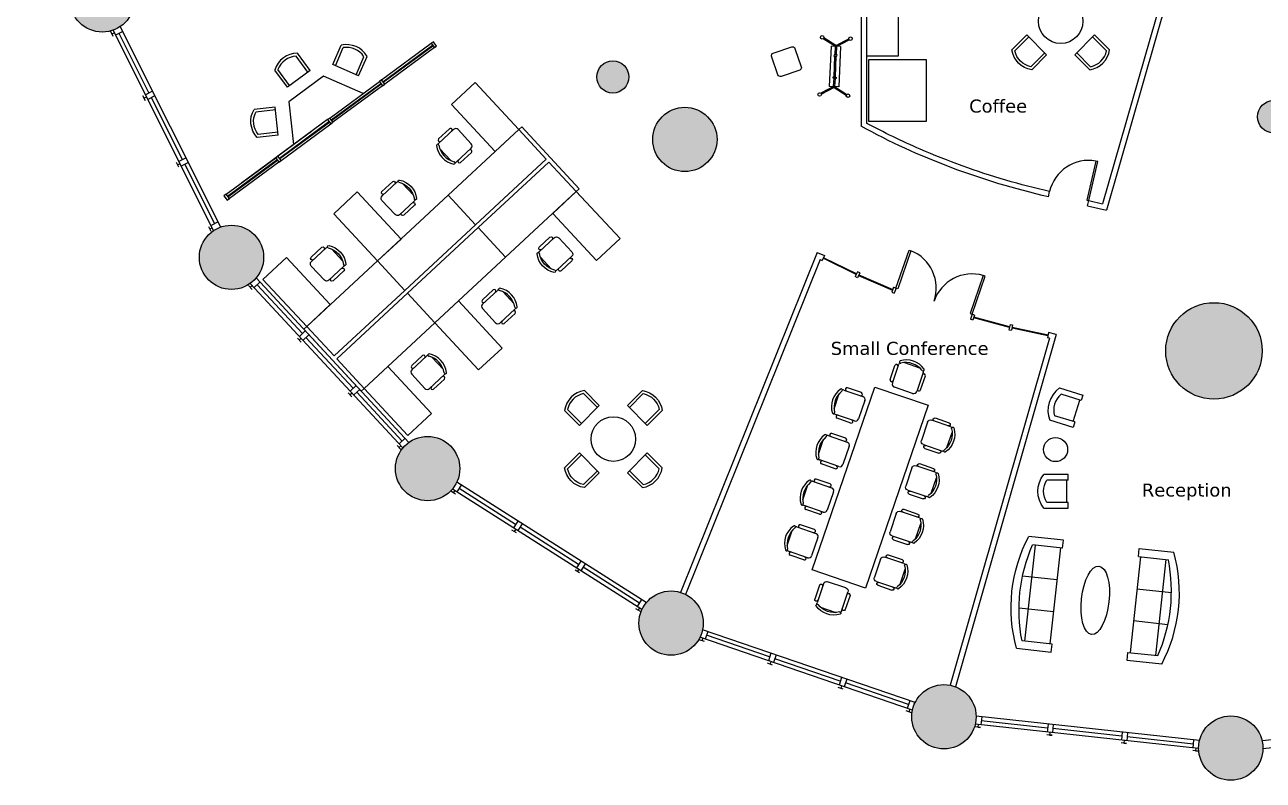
# Model space of a CAD drawing. Header units: centimetres. Extents: x -2286 to 2286, y -2018 to 2018.
# Drawn here: x -2286 to 61, y -2018 to -586 of the extents above; entities that cross this region are included whole.
import ezdxf
from ezdxf.enums import TextEntityAlignment as Align

# ---------------------------------------------------------------- set-up
doc = ezdxf.new("R2010")
doc.units = ezdxf.units.CM
for name, color, linetype in [('A-door', 3, 'Continuous'), ('A-eqpt', 181, 'Continuous'), ('A-flor-patn', 5, 'Continuous'), ('A-mlwk', 30, 'Continuous'), ('A-note', 7, 'Continuous'), ('A-wall', 1, 'Continuous'), ('A-wall-shel', 9, 'Continuous')]:
    doc.layers.add(name, color=color, linetype=linetype)
for name, color, linetype, true_color in [('A-flor-fill', 7, 'Continuous', 0xe8eafd), ('A-furn', 7, 'Continuous', 0x007300), ('A-furn-glass', 7, 'Continuous', 0x009494), ('A-furn-syst', 7, 'Continuous', 0x850000), ('A-shel-fill', 7, 'Continuous', 0x949494)]:
    doc.layers.add(name, color=color, linetype=linetype, true_color=true_color)
doc.styles.add('Title', font='verdana.ttf')

# ---------------------------------------------------------------- blocks, each defined once
blk = doc.blocks.new('Sofa - Roundback 7 ft.')
at = {"linetype": 'Continuous'}
for p, q in [((-12.00002000000001, -32.44210000000393), (-12.00003, -6.597100000003898)), ((11.99997, -32.44210000000393), (11.99997999999999, -6.597100000003898)), ((-36.000027, -34.00000000000394), (-36.000027, -11.46960000000396)), ((-35.999844, -13.38190000000397), (35.99979999999999, -13.38190000000397)), ((35.99997999999999, -34.00000000000394), (35.99997999999999, -11.46960000000396)), ((-36.000027, -32.44210000000393), (35.99997999999999, -32.44210000000393))]:
    blk.add_line(p, q, dxfattribs=at)
for points in [[(-36.000027, -34.00000000000394), (-42.000027, -34.00000000000394), (-42.000027, -8.000000000003944)], [(41.99997999999999, -8.000000000003944), (41.99997999999999, -34.00000000000394), (35.99997999999999, -34.00000000000394)]]:
    blk.add_lwpolyline(points, dxfattribs=at)
for centre, radius, start, end in [((0, -114.250000000004), 114.250000000004, 68.43141000000074, 111.5686000000006), ((-1.000000000317414e-05, -127.1968000000039), 121.1967999999973, 72.72032999999948, 107.2797000000005)]:
    blk.add_arc(centre, radius, start, end, dxfattribs=at)
blk = doc.blocks.new('OfficeChair')
at = {"color": 0}
for p, q in [((-5.952091793397813, 19.79999999999995), (5.952091793397813, 19.79999999999995)), ((-12, 4.400000000000091), (-12, 15.40000000000009)), ((-9.599999999999909, 2.400000000000091), (-9.599999999999909, 17.40000000000009)), ((9.599999999999909, 17.40000000000009), (9.599999999999909, 2.400000000000091)), ((12, 4.400000000000091), (12, 15.40000000000009)), ((7.199999999999818, 0), (-7.199999999999818, 0))]:
    blk.add_line(p, q, dxfattribs=at)
for centre, radius, start, end in [((-8.93427515625126, 19.21854397323614), 0.8634848993067097, 126.1745029890212, 306.1745029890212), ((0, 7), 16, 53.8254970109788, 126.1745029890212), ((0, 5.258873381212197), 15.71215325983861, 57.57575250459609, 122.4242474954039), ((8.93427515625126, 19.21854397323614), 0.8634848993067097, 233.8254970109788, 53.8254970109788), ((-10.80000000000018, 15.40000000000009), 1.2, 0, 180), ((-7.199999999999818, 17.40000000000009), 2.4, 153.7164312021626, 180), ((7.199999999999818, 17.40000000000009), 2.4, 0, 26.28356879783745), ((10.80000000000018, 15.40000000000009), 1.2, 0, 180), ((-10.80000000000018, 4.400000000000091), 1.2, 180, 0), ((-7.199999999999818, 2.400000000000091), 2.4, 180, 270), ((7.199999999999818, 2.400000000000091), 2.4, 270, 0), ((10.80000000000018, 4.400000000000091), 1.2, 180, 0)]:
    blk.add_arc(centre, radius, start, end, dxfattribs=at)
blk = doc.blocks.new('Armchair')
at = {"linetype": 'Continuous'}
for p, q in [((-8.400000000000091, -1.090599999999995), (-8.400000000000091, 14.68068000000017)), ((8.400000000000091, -1.090599999999995), (8.400000000000091, 14.68068000000017)), ((-8.400000000000091, 0), (8.400000000000091, 0))]:
    blk.add_line(p, q, dxfattribs=at)
for points in [[(-8.399999999999864, -1.090600000000222), (-12.59999999999991, -1.090600000000222), (-12.59999999999991, 17.10940000000005)], [(12.60000000000014, 17.10940000000005), (12.60000000000014, -1.090600000000222), (8.400000000000091, -1.090600000000222)]]:
    blk.add_lwpolyline(points, dxfattribs=at)
for centre, radius, start, end in [((1.415871179233363e-05, 0.7710485230256836), 20.63253188985312, 52.36092215948872, 127.6390757890341), ((6.040997072886967e-05, 1.71420517533079), 15.44929558892548, 57.0634328084535, 122.9366271914925)]:
    blk.add_arc(centre, radius, start, end, dxfattribs=at)
blk = doc.blocks.new('CoffeeChair')
at = {"linetype": 'Continuous'}
for p, q in [((-10.49999999978263, -6.756363620752381e-05), (-10.50010151138667, 15.77575360218032)), ((-8.399999999825923, -5.405090894328168e-05), (-8.400094464599533, 14.68062594878722)), ((8.399999999826377, 5.405090894328168e-05), (8.399905535052767, 14.68073405060511)), ((10.49999999978286, 6.756363620752381e-05), (10.4998984887593, 15.77579851126859)), ((10.49999999978286, 6.756363620752381e-05), (-10.49999999978263, -6.756363620752381e-05))]:
    blk.add_line(p, q, dxfattribs=at)
for radius, start, end in [(17.54929558892543, 53.25083670738347, 126.7494083498814), (15.44929558892548, 57.06374148575811, 122.9369358688072)]:
    blk.add_arc((-7.144025016714295e-05, 1.714205174906283), radius, start, end, dxfattribs=at)

msp = doc.modelspace()

# ---------------------------------------------------------------- hatches: boundary and pattern name
at = {"layer": 'A-flor-fill'}
h = msp.add_hatch(color=256, dxfattribs=at)
h.dxf.hatch_style = 1
h.paths.add_polyline_path([(1038.39236687405, 1201.298669397598, 1), (916.4723668740497, 1201.298669397598, 1)])
h.paths.add_polyline_path([(1916.516703142678, 128.748963809152, 1), (2099.396703142678, 128.748963809152, 1)])
h.paths.add_polyline_path([(1607.486372009439, -116.9105131654046, 1), (1485.566372009439, -116.9105131654046, 1)])
h.paths.add_polyline_path([(91.55092720561959, 923.9920623268588, 1), (-91.3290727943803, 923.9920623268588, 1)])
h.paths.add_polyline_path([(111.4973584997558, -760.3382769764362, 1), (50.53735849975578, -760.3382769764362, 1)])
h.paths.add_polyline_path([(732.6353299377148, -993.1944696397625, 1), (671.6753299377148, -993.1944696397625, 1)])
h.paths.add_polyline_path([(59.52319557057933, -1204.308879529106, 1), (-123.3568044294208, -1204.308879529106, 1)])
h.paths.add_polyline_path([(-973.8901556576553, -803.5186536380791, 1), (-1095.810155657655, -803.5186536380791, 1)])
h.paths.add_polyline_path([(-1140.830466512913, -685.0511847122086, 1), (-1201.790466512913, -685.0511847122086, 1)])
h.paths.add_polyline_path([(-1052.920558636741, 776.1319916199685, 1), (-1113.880558636741, 776.1319916199685, 1)])
h.paths.add_polyline_path([(-1309.946514832543, 671.0814089904317, 1), (-1127.066514832543, 671.0814089904317, 1)])
at = {"layer": 'A-shel-fill'}
h = msp.add_hatch(color=256, dxfattribs=at)
h.dxf.hatch_style = 1
h.paths.add_polyline_path([(604.6559894777557, 1897.81034185076, 1), (482.7359894777557, 1897.81034185076, 1)])
h.paths.add_polyline_path([(1121.887274026149, 1720.334428369606, 1), (999.9672740261485, 1720.334428369606, 1)])
h.paths.add_polyline_path([(1461.436914816435, 1427.309968672609, 1), (1583.356914816435, 1427.309968672609, 1)])
h.paths.add_polyline_path([(1833.176967312938, 1026.926460509153, 1), (1955.096967312938, 1026.926460509153, 1)])
h.paths.add_polyline_path([(2199.981485038658, 538.9210484727616, 1), (2078.061485038658, 538.9210484727616, 1)])
h.paths.add_polyline_path([(2164.08, -2.220051555923419e-07, 1), (2286, -2.220051555923419e-07, 1)])
h.paths.add_polyline_path([(2199.981485038658, -538.9210484727616, 1), (2078.061485038658, -538.9210484727616, 1)])
h.paths.add_polyline_path([(1955.096967312938, -1026.926460509153, 1), (1833.176967312938, -1026.926460509153, 1)])
h.paths.add_polyline_path([(1583.356914816435, -1427.309968672609, 1), (1461.436914816435, -1427.309968672609, 1)])
h.paths.add_polyline_path([(1121.887274026149, -1720.334428369606, 1), (999.9672740261485, -1720.334428369606, 1)])
h.paths.add_polyline_path([(604.6559894777557, -1897.81034185076, 1), (482.7359894777557, -1897.81034185076, 1)])
h.paths.add_polyline_path([(-482.7359894777557, -1897.81034185076, 1), (-604.6559894777557, -1897.81034185076, 1)])
h.paths.add_polyline_path([(-999.9672740261484, -1720.334428369606, 1), (-1121.887274026149, -1720.334428369606, 1)])
h.paths.add_polyline_path([(-1461.436914816435, -1427.309968672609, 1), (-1583.356914816435, -1427.309968672609, 1)])
h.paths.add_polyline_path([(-1833.176967312938, -1026.926460509153, 1), (-1955.096967312938, -1026.926460509153, 1)])
h.paths.add_polyline_path([(-2199.981485038658, -538.9210484727616, 1), (-2078.061485038658, -538.9210484727616, 1)])
h.paths.add_polyline_path([(-2164.08, -2.220051555923419e-07, 1), (-2286, -2.220051555923419e-07, 1)])
h.paths.add_polyline_path([(-2078.061485038658, 538.9210484727616, 1), (-2199.981485038658, 538.9210484727616, 1)])
h.paths.add_polyline_path([(-1833.176967312938, 1026.926460509153, 1), (-1955.096967312938, 1026.926460509153, 1)])
h.paths.add_polyline_path([(-1583.356914816435, 1427.309968672609, 1), (-1461.436914816435, 1427.309968672609, 1)])
h.paths.add_polyline_path([(-1121.887274026149, 1720.334428369606, 1), (-999.9672740261484, 1720.334428369606, 1)])
h.paths.add_polyline_path([(-604.6559894777557, 1897.81034185076, 1), (-482.7359894777557, 1897.81034185076, 1)])
h = msp.add_hatch(color=256, dxfattribs=at)
h.dxf.hatch_style = 1
h.paths.add_polyline_path([(60.95999987288815, -1957.138535645896, 1), (-60.96000012711185, -1957.138535645896, 1)])

# ---------------------------------------------------------------- linework, layer by layer
at = {"layer": 'A-door'}
for points in [[(-252.0242866802363, -845.2392323024444), (-255.7367928551679, -844.3828457652413), (-272.8645235992234, -918.6329692638535), (-269.1520174242918, -919.4893558010566)], [(-609.9651313528835, -1013.115650897493), (-606.3613755344667, -1014.352196085194), (-631.0922792884816, -1086.427312453534), (-634.6960351068984, -1085.190767265833)], [(-465.6348233020994, -1062.639247071098), (-469.2385791205174, -1061.402701883397), (-493.9694828745323, -1133.477818251737), (-490.3657270561143, -1134.714363439439)]]:
    msp.add_lwpolyline(points, close=True, dxfattribs=at)
for centre, start, end in [((-269.1520174242918, -919.4893558010566), 79.87285339840157, 167.0104481722672), ((-634.6960351068984, -1085.190767265833), 341.0615318649882, 68.19912663892514), ((-490.3657270561143, -1134.714363439439), 73.92393709113561, 161.0615318649882)]:
    msp.add_arc(centre, 76.295190543048, start, end, dxfattribs=at)
at = {"layer": 'A-eqpt'}
msp.add_lwpolyline([(-685.8372438871635, -651.7622655393933), (-577.4143757924127, -651.7622655393933), (-577.4143757924127, -769.5908088477995), (-685.8372438871635, -769.5908088477995)], close=True, dxfattribs=at)
at = {"layer": 'A-flor-patn'}
for centre, radius in [((-1171.310466512913, -685.0511847122086), 30.48), ((-1034.850155657655, -803.5186536380791), 60.96), ((81.01735849975583, -760.3382769764362), 30.48), ((-31.91680442942074, -1204.308879529106), 91.44)]:
    msp.add_circle(centre, radius, dxfattribs=at)
at = {"layer": 'A-furn'}
for p, q in [((-749.4633553150408, -627.1591522310322), (-772.4596326590975, -612.5079287333033)), ((-748.4397509051643, -625.5525225250686), (-771.4360282492221, -610.9012990273426)), ((-760.4021954700884, -702.9539157444973), (-757.0760926941492, -626.8265419534371)), ((-739.9474335911591, -627.5749150780248), (-757.0760926941492, -626.8265419534371)), ((-750.1503065491983, -642.8819957213598), (-749.4633553150408, -627.1591522310322)), ((-749.4633553150408, -627.1591522310322), (-747.5601709702652, -627.2423048004301)), ((-748.4397509051643, -625.5525225250686), (-724.2532804875814, -612.962773901507)), ((-747.5601709702652, -627.2423048004301), (-748.2471222044214, -642.9651482907583)), ((-747.5601709702652, -627.2423048004301), (-723.3737005526823, -614.6525561768674)), ((-739.9474335911591, -627.5749150780248), (-743.2735363670994, -703.7022888690839)), ((-751.9905042770106, -685.0001831952763), (-750.2623091290149, -645.4454950578455)), ((-748.359124784238, -645.5286476272446), (-750.0873199322338, -685.0833357646743)), ((-752.7894580909812, -703.286526022092), (-776.9759285085629, -715.8762746456536)), ((-743.2735363670994, -703.7022888690839), (-760.4021954700884, -702.9539157444973)), ((-752.7894580909812, -703.286526022092), (-752.1025068568249, -687.5636825317627)), ((-750.8862737462055, -703.3696785914899), (-752.7894580909812, -703.286526022092)), ((-750.1993225120481, -687.6468351011611), (-750.8862737462055, -703.3696785914899)), ((-750.8862737462055, -703.3696785914899), (-727.8899964021476, -718.0209020892171)), ((-751.9098781560808, -704.9763082974523), (-776.0963485736648, -717.5660569210133)), ((-751.9098781560808, -704.9763082974523), (-728.9136008120254, -719.6275317951789)), ((-1483.496483543877, -909.2489938003824), (-1349.475760370175, -784.8161196874165)), ((-1483.496483543877, -909.2489938003824), (-1617.517206717578, -1033.681867913348)), ((-1431.649452663487, -965.0909617894104), (-1483.496483543877, -909.2489938003824)), ((-1431.649452663487, -965.0909617894104), (-1483.496483543877, -909.2489938003824)), ((-1374.617718695059, -1026.517126577341), (-1240.596995521357, -902.0842524643753)), ((-1426.464749575448, -970.6751585883135), (-1374.617718695059, -1026.517126577341)), ((-1426.464749575448, -970.6751585883135), (-1374.617718695059, -1026.517126577341)), ((-1374.617718695059, -1026.517126577341), (-1508.638441868761, -1150.950000690307)), ((-1617.517206717578, -1033.681867913348), (-1751.53792989128, -1158.114742026314)), ((-1565.670175837189, -1089.523835902377), (-1617.517206717578, -1033.681867913348)), ((-1560.48547274915, -1095.108032701279), (-1508.638441868761, -1150.950000690307)), ((-1508.638441868761, -1150.950000690307), (-1642.659165042462, -1275.382874803274)), ((-793.5644662421927, -1619.230516866819), (-674.6979245579205, -1272.808893564614)), ((-674.6979245579205, -1272.808893564614), (-573.7927616422443, -1307.432158820233)), ((-573.7927616422443, -1307.432158820233), (-692.6593033265177, -1653.853782122439)), ((-692.6593033265177, -1653.853782122439), (-793.5644662421927, -1619.230516866819))]:
    msp.add_line(p, q, dxfattribs=at)
at = {"layer": 'A-furn', "flags": 128}
msp.add_lwpolyline([(-867.4437959736238, -639.9224394121887), (-832.1461596584278, -627.9101078290363, -0.4142135623731023), (-826.2571786244871, -630.8085819567541), (-814.2448470413341, -666.1062182719501, -0.41421356237309), (-817.1433211690519, -671.9951993058919), (-852.440957484249, -684.0075308890449, -0.4142135623731014), (-858.3299385181897, -681.1090567613271), (-870.3422701013427, -645.8114204461306, -0.4142135623730911)], format="xyb", close=True, dxfattribs=at)
at = {"layer": 'A-furn'}
for points in [[(-746.4489976945476, -645.6121035340884), (-746.3369951147322, -643.0486041976034), (-752.0604336388874, -642.7985398145154), (-752.172436218703, -645.3620391510021)], [(-1394.1493347614, -826.2937443917306), (-1477.104584170027, -736.9465956092813), (-1432.431009778802, -695.4689709049671), (-1349.475760370175, -784.8161196874165)], [(-748.1771928425422, -685.1667916715188), (-748.2891954223588, -687.7302910080044), (-754.012633946514, -687.4802266249187), (-753.9006313666986, -684.9167272884318)], [(-1572.843632326353, -992.2042432090341), (-1655.79888173498, -902.857094426585), (-1700.472456126205, -944.3347191308994), (-1617.517206717578, -1033.681867913348)], [(-1285.270569912583, -943.5618771686893), (-1202.315320503956, -1032.909025951139), (-1157.641746112731, -991.4314012468243), (-1240.596995521357, -902.0842524643753)], [(-1706.864355500054, -1116.637117322), (-1789.819604908681, -1027.289968539551), (-1834.493179299907, -1068.767593243865), (-1751.53792989128, -1158.114742026314)], [(-1463.964867477535, -1109.472375985993), (-1381.009618068908, -1198.819524768442), (-1425.683192460134, -1240.297149472756), (-1508.638441868761, -1150.950000690307)], [(-1597.985590651237, -1233.905250098959), (-1515.03034124261, -1323.252398881408), (-1559.703915633835, -1364.730023585723), (-1642.659165042462, -1275.382874803274)]]:
    msp.add_lwpolyline(points, close=True, dxfattribs=at)
for centre, radius in [((-774.6576284054948, -609.9781668200126), 3.351250608224261), ((-720.9634445319463, -612.3241347043609), 3.351250608224261), ((-779.3861845293, -718.2046961181595), 3.351250608224261), ((-725.6920006557502, -720.5506640025084), 3.351250608224261), ((-332.1682936495735, -1391.326370333186), 22.86)]:
    msp.add_circle(centre, radius, dxfattribs=at)
msp.add_ellipse((-256.9794668081568, -1677.008949946558), major_axis=(-7.076778328077214, -64.82669387347568), ratio=0.4018112649245928, dxfattribs=at)
at = {"layer": 'A-furn-glass'}
for p, q in [((-1607.10715927439, -694.1293502725109), (-1513.020774726267, -624.8520968435342)), ((-1606.354145650162, -695.1520283654249), (-1512.267761102039, -625.8747749364481)), ((-1705.284256194172, -766.4186581983979), (-1611.197871646048, -697.1414047694224)), ((-1704.531242569944, -767.441336291313), (-1610.444858021821, -698.1640828623363)), ((-1803.461353113954, -838.7079661242866), (-1709.374968565829, -769.4307126953116)), ((-1802.708339489724, -839.7306442171999), (-1708.621954941601, -770.4533907882255)), ((-1901.638450033736, -910.997274050174), (-1807.552065485609, -841.7200206211985)), ((-1900.885436409506, -912.019952143088), (-1806.799051861382, -842.7426987141124)), ((-710.2268369856527, -1059.349982469042), (-772.6834488497225, -1028.74504560735)), ((-709.6679999952563, -1058.209543422812), (-772.1246118593264, -1027.60460656112)), ((-705.6263997053425, -1061.582978831821), (-641.2120387958569, -1089.005689408388)), ((-705.1289350538207, -1060.414463140661), (-640.714574144335, -1087.837173717228)), ((-419.6940985724874, -1159.694013205215), (-487.3750228640776, -1141.791291798131)), ((-419.3693323156579, -1158.466240067202), (-487.0502566072481, -1140.563518660118)), ((-414.6918422352244, -1160.755958336832), (-346.6024469698453, -1174.944854637891)), ((-414.4327572339463, -1159.512666350968), (-346.3433619685672, -1173.701562652027))]:
    msp.add_line(p, q, dxfattribs=at)
at = {"layer": 'A-furn-syst'}
for p, q in [((-1609.742706959188, -690.5499769473105), (-1515.656322411064, -621.2727235183337)), ((-1509.63221341724, -629.4541482616493), (-1603.718597965363, -698.7314016906248)), ((-1707.919803878969, -762.8392848731968), (-1613.833419330846, -693.5620314442218)), ((-1607.809310337022, -701.7434561875374), (-1701.895694885146, -771.0207096165129)), ((-1712.010516250627, -765.8513393701116), (-1806.096900798751, -835.128592799086)), ((-1800.072791804928, -843.310017542401), (-1705.986407256803, -774.0327641134248)), ((-1742.711158903391, -788.4566952003155), (-1874.642103533737, -885.5994808454155)), ((-1343.891563571262, -779.6314165993676), (-1349.475760370165, -784.8161196874066)), ((-1297.628729489772, -840.6580876764383), (-1349.475760370166, -784.8161196874079)), ((-1235.012798722444, -896.8995493763267), (-1343.891563571262, -779.6314165993676)), ((-1904.273997718532, -907.4179007249718), (-1810.187613170409, -838.1406472959968)), ((-1431.649452663444, -965.0909617893766), (-1297.628729489772, -840.6580876764383)), ((-1804.163504176585, -846.322072039313), (-1898.249888724709, -915.5993254682915)), ((-1292.444026401747, -846.2422844753474), (-1426.464749575448, -970.6751585883135)), ((-1240.596995521357, -902.0842524643753), (-1292.444026401747, -846.2422844753474)), ((-1240.596995521347, -902.0842524643657), (-1235.012798722444, -896.8995493763267)), ((-1431.649452663524, -965.0909617894506), (-1565.670175837196, -1089.523835902389)), ((-1560.48547274915, -1095.108032701279), (-1426.464749575448, -970.6751585883135)), ((-1565.670175837226, -1089.523835902417), (-1699.690899010898, -1213.956710015355)), ((-1694.506195922851, -1219.540906814245), (-1560.48547274915, -1095.108032701279)), ((-1757.122126690193, -1163.299445114363), (-1751.53792989129, -1158.114742026324)), ((-1648.243361841375, -1280.567577891322), (-1757.122126690193, -1163.299445114363)), ((-1699.690899010898, -1213.956710015355), (-1751.537929891289, -1158.114742026323)), ((-1642.659165042462, -1275.382874803274), (-1694.506195922851, -1219.540906814245)), ((-1642.659165042472, -1275.382874803283), (-1648.243361841375, -1280.567577891322))]:
    msp.add_line(p, q, dxfattribs=at)
for points in [[(-1515.656322411064, -621.2727235183337), (-1509.63221341724, -629.4541482616493), (-1505.541501045583, -626.4420937647391), (-1511.565610039406, -618.2606690214229)], [(-1613.833419330846, -693.5620314442218), (-1607.809310337022, -701.7434561875374), (-1603.718597965363, -698.7314016906248), (-1609.742706959188, -690.5499769473105)], [(-1712.010516250627, -765.8513393701116), (-1705.986407256803, -774.0327641134248), (-1701.895694885146, -771.0207096165129), (-1707.919803878969, -762.8392848731968)], [(-1810.187613170409, -838.1406472959968), (-1804.163504176585, -846.322072039313), (-1800.072791804928, -843.310017542401), (-1806.096900798751, -835.128592799086)], [(-1908.36471009019, -910.4299552218844), (-1902.340601096366, -918.6113799652011), (-1898.249888724709, -915.5993254682915), (-1904.273997718532, -907.4179007249718)]]:
    msp.add_lwpolyline(points, close=True, dxfattribs=at)
at = {"layer": 'A-furn-syst', "flags": 128}
msp.add_lwpolyline([(-1644.53406198361, -716.1673872744279), (-1719.580858222716, -683.3253088881252), (-1785.54633053789, -731.8967017106739), (-1776.465006613956, -813.310172919528)], dxfattribs=at)
at = {"layer": 'A-furn-syst'}
for centre in [(-322.4263948100481, -579.3491915101438), (-1170.34014431529, -1371.472468999827)]:
    msp.add_circle(centre, 42.18285275286378, dxfattribs=at)
at = {"layer": 'A-mlwk'}
for p, q in [((-630.0309272056196, -644.7417760460061), (-630.0309272056196, -494.0985325023407)), ((-690.9909272056185, -644.7417760460061), (-630.0309272056196, -644.7417760460061))]:
    msp.add_line(p, q, dxfattribs=at)
at = {"layer": 'A-wall'}
for p, q in [((-700.9290727943816, -433.1385325023153), (-700.9290727943816, -778.3859925420323)), ((-690.7690727943815, -433.1385325023153), (-690.7690727943815, -772.3527844228819)), ((-690.7690727943815, -433.1385325023153), (-690.7690727943815, -772.3527844228819)), ((-91.32907279438153, -433.1385325023153), (-235.8500201617169, -937.5993963598002)), ((-111.6490727943815, -467.1760975225596), (-242.9612905245197, -925.5309311842731)), ((-345.6861129969315, -912.2628321169354), (-343.402140922897, -902.36162505697)), ((-271.4359894983239, -929.3905628610106), (-269.1520174242895, -919.489355801045)), ((-271.4359894983251, -929.3905628610106), (-235.8500201617169, -937.5993963598002)), ((-269.1520174242895, -919.489355801045), (-242.9612905245197, -925.5309311842731)), ((-784.184730549984, -1017.966496741399), (-1042.991917930853, -1662.072566043254)), ((-778.5453186340442, -1031.181951074954), (-1033.564484806105, -1665.860587252061)), ((-784.1847305271439, -1017.966496867903), (-770.0435809101291, -1023.648528645251)), ((-778.5453186340442, -1031.181951074954), (-774.7644798461887, -1032.701123613859)), ((-770.0435809101291, -1023.648528645251), (-774.7644798461887, -1032.701123613859)), ((-707.7284604501403, -1054.210011835054), (-712.1663765307687, -1063.3495140568)), ((-703.1587093392674, -1056.428969875368), (-707.7284604501403, -1054.210011835054)), ((-707.5966254198959, -1065.568472097114), (-712.1663765307688, -1063.3495140568)), ((-703.1587093392674, -1056.428969875368), (-707.5966254198959, -1065.568472097114)), ((-639.3209675506824, -1083.603829014474), (-642.6248084255569, -1093.232458759978)), ((-642.6248084255569, -1093.232458759978), (-637.8198006676682, -1094.881185676912)), ((-639.311386032658, -1083.607116690056), (-642.615226907534, -1093.23574643556)), ((-642.615226907534, -1093.23574643556), (-637.8102191496447, -1094.884473352494)), ((-639.3209675506824, -1083.603829014474), (-634.5159597927936, -1085.252555931409)), ((-639.311386032658, -1083.607116690056), (-634.5063782747694, -1085.25584360699)), ((-634.5159597927936, -1085.252555931409), (-637.8198006676682, -1094.881185676912)), ((-634.5114507641207, -1085.239414933025), (-637.8153290480188, -1094.868153702432)), ((-634.5063782747694, -1085.25584360699), (-637.8102191496447, -1094.884473352494)), ((-490.3657270561143, -1134.714363439439), (-493.6695679309888, -1144.342993184942)), ((-488.8645601731001, -1145.991720101877), (-493.6695679309888, -1144.342993184942)), ((-485.5607192982256, -1136.363090356372), (-490.3657270561143, -1134.714363439439)), ((-485.5607192982256, -1136.363090356372), (-488.8645601731001, -1145.991720101877)), ((-330.9064465505094, -1173.498422046759), (-522.0820365407706, -1840.810704672636)), ((-418.4775297363811, -1154.110710926721), (-420.5859011517642, -1164.049542345696)), ((-420.5859011517641, -1164.049542345696), (-415.6164854422769, -1165.103728053387)), ((-418.4775297363811, -1154.110710926721), (-413.5081140268939, -1155.164896634413)), ((-413.5081140268939, -1155.164896634413), (-415.616485442277, -1165.103728053387)), ((-345.5570814791587, -1169.301221052353), (-347.3887274592537, -1179.345196237565)), ((-330.9064465505106, -1173.498422046759), (-345.5570814791587, -1169.301221052353)), ((-343.4716704992128, -1180.467378002922), (-531.8491264932026, -1838.012570676366)), ((-343.4716704992128, -1180.467378002922), (-347.3887274592537, -1179.345196237565))]:
    msp.add_line(p, q, dxfattribs=at)
at = {"layer": 'A-wall', "extrusion": (0, 0, -1)}
msp.add_ellipse((0, -0.09367149388146573), major_axis=(-1219.200000930956, 0), ratio=0.7801877187911285, start_param=11.28305288220283, end_param=11.60806723338185, dxfattribs=at)
at = {"layer": 'A-wall'}
msp.add_open_spline([(-343.4021409228993, -902.36162505697), (-371.3978201659403, -895.9036902620039), (-399.0921421412107, -888.6571260526882), (-482.2495976299518, -864.2509916997506), (-536.5199347103155, -844.6403662766921), (-623.710843543138, -806.8003244660978), (-657.8141541298927, -790.2144990089585), (-690.7690727943815, -772.3527844228812)], degree=3, knots=[11.28305303373737, 11.28305303373737, 11.28305303373737, 11.28305303373737, 11.35538134864038, 11.35538134864038, 11.50321431921776, 11.50321431921776, 11.60274561681711, 11.60274561681711, 11.60274561681711, 11.60274561681711], dxfattribs=at)
at = {"layer": 'A-wall-shel'}
for p, q in [((-2118.474807367999, -608.1827149030288), (-2123.031619763201, -599.1019076264176)), ((-2116.212809927296, -601.3639050671234), (-2120.753213565601, -603.6423112647237)), ((-1928.074005600376, -976.2865648509174), (-2118.705657666135, -596.3961627237995)), ((-2100.313192814793, -599.0690901126341), (-2113.934403729708, -605.9043087054347)), ((-2050.558093870614, -715.2107300664762), (-2107.123798272247, -602.4866994090318)), ((-1914.452794685459, -969.4513462581144), (-2105.08444675122, -589.5609441309965)), ((-2057.352290571177, -729.9875528370844), (-2061.909102966378, -720.9067455604733)), ((-2055.090293130474, -723.168743001179), (-2059.630696768778, -725.4471491987795)), ((-2043.747488413155, -711.7931207700722), (-2057.36869932807, -718.6283393628728)), ((-2039.190676017957, -720.8739280466827), (-2052.811886932872, -727.7091466394835)), ((-1987.157170876185, -841.55597163883), (-2046.001281475415, -724.2915373430845)), ((-1980.346565418722, -838.1383623424276), (-1993.967776333637, -844.9735809352278)), ((-1993.951367576755, -856.3327944094451), (-1998.508179971956, -847.251987132834)), ((-1991.689370136052, -849.5139845735397), (-1996.229773774357, -851.7923907711402)), ((-1975.789753023523, -847.2191696190376), (-1989.410963938438, -854.054388211839)), ((-1926.034654079349, -963.3608095728833), (-1982.600358480982, -850.6367789154389)), ((-1919.224048621888, -959.9432002764798), (-1932.845259536803, -966.7784188692812)), ((-1932.828850779933, -978.1376323435043), (-1937.385663175133, -969.0568250668931)), ((-1930.566853339229, -971.3188225075988), (-1935.107256977534, -973.5972287051999)), ((-1569.133416593318, -1388.171483754827), (-1858.56885913386, -1076.434351603012)), ((-1840.162208359002, -1073.860927544209), (-1851.330601956807, -1084.230333720287)), ((-1557.965022995513, -1377.80207757875), (-1847.400465536055, -1066.064945426935)), ((-1759.854210304694, -1171.556023494776), (-1845.746405157907, -1079.045630632249)), ((-1855.053399822749, -1087.686802445646), (-1861.966337273468, -1080.241206713775)), ((-1854.787070682172, -1080.507535854353), (-1858.509868548108, -1083.964004579712)), ((-1754.270013505791, -1166.371320406739), (-1765.438407103597, -1176.740726582817)), ((-1762.248267518813, -1187.642791040044), (-1769.161204969532, -1180.197195308173)), ((-1761.981938378236, -1180.463524448751), (-1765.704736244171, -1183.91999317411)), ((-1747.35707605507, -1173.816916138609), (-1758.525469652876, -1184.186322314687)), ((-1663.592609275398, -1275.234809955114), (-1752.941272853973, -1179.001619226649)), ((-1665.986666489519, -1291.321577500381), (-1672.899603940238, -1283.87598176851)), ((-1665.720337348942, -1284.142310909088), (-1669.443135214877, -1287.598779634447)), ((-1658.008412476497, -1270.050106867074), (-1669.176806074302, -1280.419513043153)), ((-1651.095475025776, -1277.495702598945), (-1662.263868623581, -1287.865108775023)), ((-1570.787476971468, -1375.190798549513), (-1656.679671824679, -1282.680405686985)), ((-1573.181534185583, -1391.277566094778), (-1580.094471636301, -1383.831970362906)), ((-1572.915205045006, -1384.098299503485), (-1576.638002910941, -1387.554768228844)), ((-1565.203280172565, -1370.006095461475), (-1576.371673770371, -1380.375501637553)), ((-1107.900794151202, -1681.480728326223), (-1467.254077086273, -1453.29821692187)), ((-1469.569532696998, -1475.898364384091), (-1478.146500559747, -1470.452152647353)), ((-1116.07011175631, -1694.346180120346), (-1475.423394691382, -1466.163668715994)), ((-1471.134910760002, -1468.886774584347), (-1473.858016628371, -1473.175258515721)), ((-1458.677109223529, -1458.74442865861), (-1466.846426828638, -1471.609880452733)), ((-1355.708249425548, -1533.154106176717), (-1462.761768026084, -1465.177154555668)), ((-1353.939046233728, -1549.321527741883), (-1362.516014096476, -1543.875316005145)), ((-1351.623590622996, -1526.721380279656), (-1359.792908228105, -1539.586832073779)), ((-1355.504424296731, -1542.309937942139), (-1358.227530165101, -1546.598421873513)), ((-1343.04662276025, -1532.167592016394), (-1351.215940365358, -1545.033043810517)), ((-1236.192907279781, -1609.044079128761), (-1347.1312815628, -1538.600317913453)), ((-1232.108248477229, -1602.611353231701), (-1240.277566082338, -1615.476805025824)), ((-1235.989082150965, -1618.199910894192), (-1238.712188019334, -1622.488394825567)), ((-1223.531280614483, -1608.05756496844), (-1231.700598219592, -1620.923016762563)), ((-1120.966049065385, -1682.210946212441), (-1227.615939417033, -1614.490290865499)), ((-1234.423704087961, -1625.211500693936), (-1243.00067195071, -1619.765288957198)), ((-1116.881390262831, -1675.778220315382), (-1125.05070786794, -1688.643672109504)), ((-1119.196845873568, -1698.378367777623), (-1127.773813736316, -1692.932156040886)), ((-1120.762223936571, -1691.36677797788), (-1123.485329804941, -1695.655261909254)), ((-598.4307491903538, -1870.973283904628), (-1001.246333562746, -1732.756463042071)), ((-991.184075040297, -1736.209093569852), (-996.1302557911016, -1750.624116843521)), ((-997.7789827080134, -1755.429124601337), (-1007.388998223791, -1752.131670767468)), ((-603.3769299411584, -1885.388307178296), (-1006.19251431355, -1747.171486315739)), ((-1000.935263548968, -1748.975389926513), (-1002.583990465901, -1753.780397684403)), ((-874.101822569682, -1784.43924694746), (-993.657165415697, -1743.416605206686)), ((-871.6287321942821, -1777.231735310626), (-876.5749129450867, -1791.646758584295)), ((-862.0187166785023, -1780.529189144496), (-866.9648974293069, -1794.944212418164)), ((-868.6136243462395, -1799.74922017604), (-878.2236398620169, -1796.451766342171)), ((-871.7699051871945, -1793.295485501216), (-873.418632104127, -1798.100493259105)), ((-740.1314564499996, -1830.408069439037), (-864.4918070539046, -1787.736700781328)), ((-737.6583660745974, -1823.200557802203), (-742.6045468254019, -1837.615581075873)), ((-728.0483505588176, -1826.498011636073), (-732.9945313096222, -1840.913034909741)), ((-734.6432582265547, -1845.71804266763), (-744.2532737423322, -1842.420588833761)), ((-737.7995390675098, -1839.264307992806), (-739.4482659844423, -1844.069315750696)), ((-610.9660980882072, -1874.72816501368), (-730.5214409342199, -1833.705523272906)), ((-608.4930077128049, -1867.520653376846), (-613.4391884636095, -1881.935676650515)), ((-605.4778998647877, -1890.03813824233), (-615.0879153805652, -1886.740684408461)), ((-608.6341807057428, -1883.584403567506), (-610.2829076226753, -1888.389411325396)), ((-59.29838479019891, -1943.002654131163), (-482.7444265531133, -1896.796153977003)), ((-472.1690766611343, -1897.950137857404), (-473.8222546684683, -1913.100207245895)), ((59.29838479019891, -1943.002654131163), (482.7444265531133, -1896.796153977003)), ((-474.3733140042378, -1918.150230375383), (-484.473360263233, -1917.048111703827)), ((-60.95156279753055, -1958.152723519653), (-484.397604560445, -1911.946223365493)), ((-478.8722777979589, -1912.549147910111), (-479.4233371337354, -1917.599171039608)), ((-479.4233371337331, -1917.599171039608), (-474.3733140042378, -1918.150230375383)), ((-347.3139235543094, -1919.239584456472), (-472.9956656648013, -1905.525172551649)), ((-346.4873345506402, -1911.664549762226), (-348.1405125579764, -1926.814619150716)), ((-336.3872882916451, -1912.766668433784), (-338.0404662989813, -1927.916737822274)), ((-206.4821120553295, -1934.607174368628), (-337.2138772953143, -1920.341703128028)), ((60.95156279753055, -1958.152723519653), (484.397604560445, -1911.946223365493)), ((-338.5915256347578, -1932.966760951767), (-348.6915718937529, -1931.864642280211)), ((-343.0904894284789, -1927.365678486495), (-343.6415487642553, -1932.415701615992)), ((-343.641548764253, -1932.415701615992), (-338.5915256347578, -1932.966760951767)), ((-197.7597141357755, -1948.334350863924), (-207.8597603947706, -1947.232232192368)), ((-205.6555230516649, -1927.032139674384), (-207.3087010589965, -1942.182209062874)), ((-202.2586779294966, -1942.733268398652), (-202.8097372652731, -1947.783291528148)), ((-202.8097372652708, -1947.783291528149), (-197.7597141357755, -1948.334350863924)), ((-195.5554767926697, -1928.134258345938), (-197.2086548000014, -1943.284327734428)), ((-70.70032368584023, -1949.423704945008), (-196.3820657963344, -1935.709293040184)), ((-71.52691268950721, -1956.998739639252), (-69.87373468217325, -1941.848670250762)), ((-61.97792576628852, -1963.150881440308), (-72.07797202528366, -1962.048762768752)), ((-66.47688956000964, -1957.549798975035), (-67.02794889578608, -1962.599822104532)), ((-67.02794889578378, -1962.599822104533), (-61.97792576628852, -1963.150881440308))]:
    msp.add_line(p, q, dxfattribs=at)
for centre in [(-2139.021485038658, -538.9210484727615), (-1894.136967312938, -1026.926460509153), (-1522.396914816435, -1427.309968672609), (-1060.927274026149, -1720.334428369606), (-543.6959894777557, -1897.81034185076), (-1.271118526346981e-07, -1957.138535645896), (1.271118526346981e-07, -1957.138535645896)]:
    msp.add_circle(centre, 60.96, dxfattribs=at)

# ---------------------------------------------------------------- block references
at = {"layer": 'A-furn', "yscale": 2.54, "zscale": 2.54}
for name, p, xscale, rotation in [('CoffeeChair', (-367.8883452795001, -624.1290486295243, 5.000638877012143), -2.54, 135.0003686772584), ('CoffeeChair', (-276.964444340596, -624.1290486295243, 5.000638877012143), 2.54, 224.9996313227416), ('CoffeeChair', (-1766.775160069388, -688.3100837375326), 2.54, 36.36441923892811), ('CoffeeChair', (-1677.60777317257, -672.219054724223), 2.54, 336.3644192389281), ('CoffeeChair', (-1808.612903142805, -768.6801487819063), -2.540000000000001, 96.36515659344491), ('OfficeChair', (-1452.067837524347, -798.18281937721), 2.54, 132.8754735864811), ('OfficeChair', (-1596.585993976477, -932.3621398807909), -2.54, 312.8754735864811), ('OfficeChair', (-1261.528208262459, -1003.403980496933), -2.54, 132.8754735864811), ('OfficeChair', (-1730.606717150178, -1056.795013993757), -2.54, 312.8754735864811), ('OfficeChair', (-1406.046364714589, -1137.583301000514), 2.54, 312.8754735864811), ('OfficeChair', (-1540.06708788829, -1262.01617511348), 2.54, 312.8754735864811), ('OfficeChair', (-620.416879027108, -1278.962947952814), 2.54, 341.0615318649803), ('CoffeeChair', (-1215.802094784741, -1326.692611880446, 5.000638877012143), 2.54, 44.9996313227416), ('CoffeeChair', (-1124.878193845838, -1326.692611880446, 5.000638877012143), -2.54, 315.0003686772585), ('OfficeChair', (-699.5226411758747, -1315.881760693718), 2.54, 71.06153186498028), ('Armchair', (-292.3123965108508, -1317.809728127333), 2.54, 73.20525249545231), ('OfficeChair', (-580.6431771014463, -1356.672490317081), -2.54, 251.0615318649803), ('OfficeChair', (-729.1997256806908, -1402.371900335725), 2.54, 71.06153186498028), ('CoffeeChair', (-1215.802094784741, -1416.252326119207, 5.000638877012143), -2.54, 135.0003686772584), ('CoffeeChair', (-1124.878193845838, -1416.252326119207, 5.000638877012143), 2.54, 224.9996313227415), ('OfficeChair', (-610.3202616062624, -1443.162629959089), -2.54, 251.0615318649803), ('OfficeChair', (-758.8768101855069, -1488.862039977733), 2.54, 71.06153186498028), ('Armchair', (-311.1725622146789, -1470.341775661036), -2.54, 90.0000000000012), ('OfficeChair', (-639.9973461110785, -1529.652769601097), -2.54, 251.0615318649803), ('OfficeChair', (-788.553894690323, -1575.352179619741), 2.54, 71.06153186498028), ('Sofa - Roundback 7 ft.', (-414.7325738554599, -1659.787959488141), -2.54, 83.76999999999995), ('OfficeChair', (-669.6744306158946, -1616.142909243105), -2.54, 251.0615318649803), ('Sofa - Roundback 7 ft.', (-99.22637271595623, -1694.230059079951), 2.54, 263.7699999999999), ('OfficeChair', (-746.940348857331, -1647.699727734239), -2.54, 161.0615318649801)]:
    msp.add_blockref(name, p, dxfattribs=dict(at, xscale=xscale, rotation=rotation))

# ---------------------------------------------------------------- texts
at = {"layer": 'A-note', "style": 'Title'}
msp.add_text('Coffee', height=24.6888, dxfattribs=at).set_placement((-441.0112428854878, -739.8986755913897), align=Align.MIDDLE)
for s, p in [('Small Conference', (-608.7954347910705, -1199.478563496924)), ('Reception', (-83.55954154070528, -1467.99966523266))]:
    msp.add_text(s, height=24.6888, dxfattribs=at).set_placement(p, align=Align.MIDDLE_CENTER)

doc.saveas('drawing.dxf')
